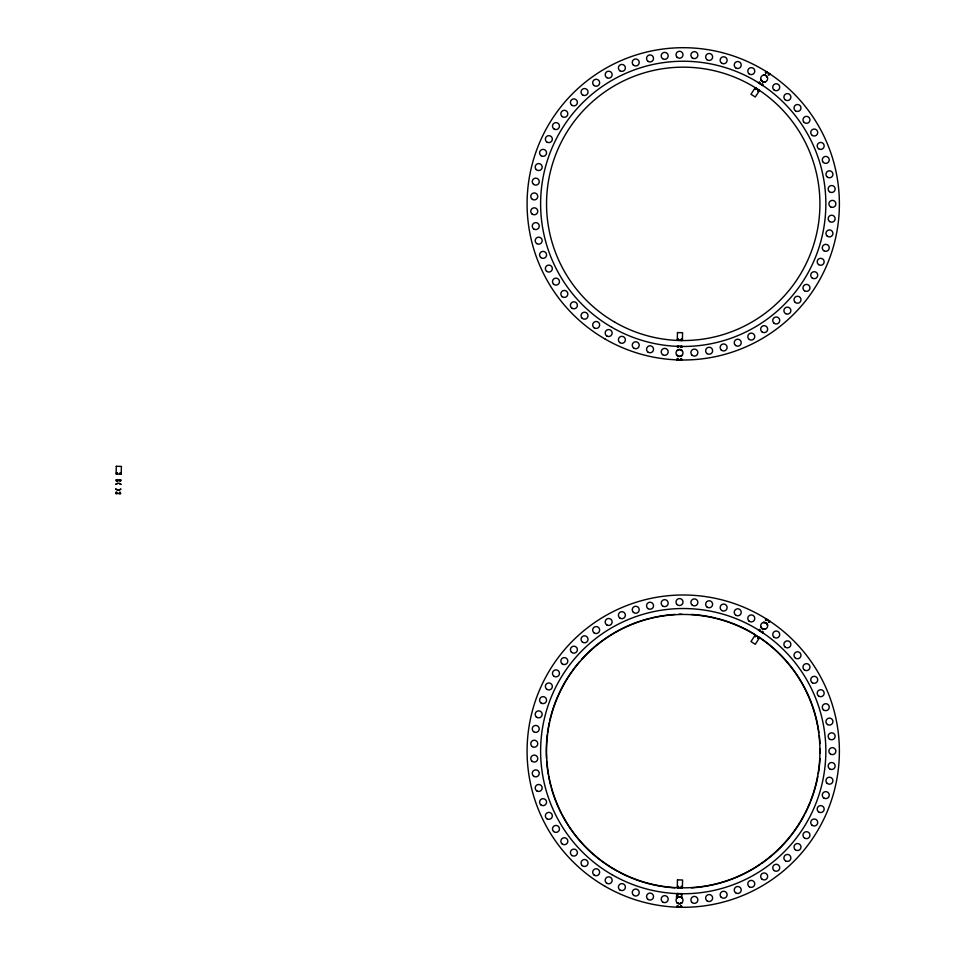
<?xml version="1.0" encoding="UTF-8"?>
<svg xmlns="http://www.w3.org/2000/svg" width="955" height="955" viewBox="0 0 955 955"><rect width="100%" height="100%" fill="white"/><g stroke="black" fill="none" stroke-linecap="round" stroke-linejoin="round"><path stroke-width="1.43" d="M115.949 493.508L115.985 492.267L116.916 492.291L116.88 493.58M116.283 479.971L116.259 480.986L117.202 481.01L117.226 480.043M116.438 474.05L116.462 472.809L117.405 472.832L117.37 474.122M116.367 493.544L116.391 492.279M116.677 480.998L116.701 479.995M116.844 474.086L116.88 472.809M117.811 481.427L117.835 480.09M119.447 493.639L119.471 492.35L120.414 492.374L120.378 493.616M119.781 480.102L119.757 481.069L120.688 481.093L120.712 480.079M119.924 474.181L119.96 472.892L120.891 472.916L120.867 474.158M119.96 493.628L119.996 492.362M120.282 481.081L120.306 480.09M120.449 474.169L120.485 472.904M677.131 359.796L677.167 358.555L678.098 358.579L678.062 359.868M677.465 346.259L677.441 347.274L678.384 347.298L678.408 346.331M677.62 340.338L677.644 339.097L678.587 339.109L678.551 340.41M677.549 359.832L677.573 358.555M677.859 347.286L677.883 346.283M678.026 340.362L678.062 339.097M680.629 359.928L680.652 358.638L681.595 358.662L681.56 359.904M680.963 346.39L680.939 347.357L681.87 347.381L681.894 346.367M681.106 340.469L681.142 339.18L682.073 339.204L682.049 340.446M681.142 359.916L681.178 358.65M681.464 347.369L681.488 346.379M681.631 340.458L681.667 339.192M682.24 893.641L677.131 893.522C674.708 902.021 679.375 893.964 682.133 897.951M677.214 893.522L676.534 898.428M677.131 907.083L677.167 905.841L678.098 905.865L678.062 907.154M676.904 902.559L677.692 903.239A3.498 3.498 0 0 0 683.016 900.338A3.498 3.498 0 0 0 677.847 897.187L677.107 897.724L677.465 893.546M677.62 887.625L677.644 886.383L678.587 886.407L678.551 887.696M677.549 907.119L677.573 905.853M677.883 893.582L677.37 897.521M678.026 887.661L678.062 886.395M678.408 893.617L678.384 894.584L677.441 894.56M680.629 907.214L680.652 905.925L681.595 905.949L681.56 907.19M680.963 893.677L680.939 894.644L681.87 894.668L681.894 893.653M681.106 887.756L681.142 886.467L682.073 886.491L682.049 887.732M681.142 907.202L681.178 905.937M681.488 893.665L682.049 897.843M681.631 887.744L681.667 886.479M755.477 87.92L754.796 88.97L755.584 89.483L756.288 88.397M758.688 82.954L759.237 82.094L760.025 82.608L759.5 83.419M766.041 71.577L765.361 72.616L766.149 73.129L766.853 72.043M755.154 89.197L755.835 88.135M759.046 83.157L759.583 82.321M765.707 72.843L766.399 71.78M758.437 89.782L757.733 90.868L758.521 91.37L759.201 90.331M761.648 84.804L762.174 83.992L762.961 84.506L762.412 85.353M769.002 73.428L768.298 74.514L769.085 75.027L769.754 73.977M758.175 91.155L758.855 90.08M762.078 85.114L762.615 84.279M768.739 74.8L769.42 73.738M755.477 635.218L754.796 636.257L755.584 636.77L756.288 635.684M758.688 630.24L759.237 629.381L760.025 629.894L759.5 630.706M766.041 618.864L765.361 619.914L766.149 620.416L766.853 619.329M755.154 636.484L755.835 635.421M759.046 630.443L759.583 629.608M765.707 620.129L766.399 619.067M758.437 637.069L757.733 638.155L758.521 638.668L759.201 637.618M761.648 632.091L762.174 631.279L762.961 631.792L762.412 632.64M769.002 620.714L768.298 621.801L769.085 622.314L769.754 621.263M758.175 638.441L758.855 637.379M762.078 632.401L762.615 631.565M768.739 622.087L769.42 621.025M115.842 484.257L118.42 483.182L120.951 484.376M115.722 488.984L118.253 490.178L120.831 489.103M677.023 350.533L679.602 349.47L682.133 350.664M676.904 355.272L679.435 356.466L682.013 355.391M677.668 903.239L678.528 903.609L676.988 902.666L679.435 903.752L682.013 902.678M681.225 903.323L680.342 903.657L681.93 902.785M115.925 484.149L117.513 483.278M120.748 489.211L119.16 490.082M677.107 350.425L678.695 349.566M681.93 355.499L680.342 356.37M763.296 75.182C765.755 73.38 769.05 80.268 766.758 76.209M760.729 79.158L762.257 81.497L765.027 81.939M763.296 622.481L766.065 622.911L767.593 625.25M760.729 626.444L762.257 628.784L765.027 629.226M678.945 896.829L677.847 897.187A3.498 3.498 0 0 0 677.692 903.239M763.427 75.147L765.23 75.23M764.895 81.975L763.093 81.891M763.427 622.433L765.23 622.517M764.895 629.273L763.093 629.178M682.24 346.355L677.131 346.235M681.906 359.892L676.797 359.772M121.058 480.067L115.949 479.947M120.724 493.616L115.615 493.484M681.906 907.19L676.797 907.059M680.27 896.864L681.369 897.27M680.509 349.614L682.049 350.557M678.528 356.322L676.988 355.379M119.327 483.326L120.867 484.269M117.346 490.034L115.806 489.091M765.743 71.398L770.04 74.18M758.389 82.775L762.687 85.556M765.743 618.697L770.04 621.466M758.389 630.073L762.687 632.843M767.271 624.248L767.581 625.107M767.295 624.272L766.758 623.508M761.565 80.912L760.741 79.301M761.565 628.199L760.741 626.587M819.987 758.652A136.959 136.959 0 0 1 818.34 773.586M817.874 776.272A136.959 136.959 0 0 1 815.439 786.92M815.081 788.233A136.959 136.959 0 0 1 810.723 801.185M810.222 802.451A136.959 136.959 0 0 1 805.113 813.624M804.48 814.842A136.959 136.959 0 0 1 761.517 863.535M760.383 864.299A136.959 136.959 0 0 1 691.432 887.864M675.042 887.864A136.959 136.959 0 0 1 618.936 872.07M617.742 871.426A136.959 136.959 0 0 1 606.091 864.299M604.957 863.535A136.959 136.959 0 0 1 568.929 826.588M568.189 825.454A136.959 136.959 0 0 1 561.994 814.842M561.361 813.624A136.959 136.959 0 0 1 556.252 802.451M555.75 801.185A136.959 136.959 0 0 1 551.393 788.233M551.035 786.92A136.959 136.959 0 0 1 548.6 776.272M548.361 774.923A136.959 136.959 0 0 1 546.666 761.374M546.487 758.652A136.959 136.959 0 0 1 547.346 734.12M547.513 732.76A136.959 136.959 0 0 1 549.412 722.004M549.71 720.667A136.959 136.959 0 0 1 557.839 696.064M558.4 694.81A136.959 136.959 0 0 1 572.033 671.198M572.833 670.088A136.959 136.959 0 0 1 579.649 661.552M581.452 659.499A136.959 136.959 0 0 1 649.436 618.422M650.761 618.088A136.959 136.959 0 0 1 675.042 614.435M679.136 614.244A136.959 136.959 0 0 1 681.87 614.196M691.42 614.435A136.959 136.959 0 0 1 715.713 618.088M717.038 618.422A136.959 136.959 0 0 1 754.653 634.275M759.249 637.224A136.959 136.959 0 0 1 818.96 732.76M819.295 735.469A136.959 136.959 0 0 1 819.987 743.635M820.178 749.09A136.959 136.959 0 0 1 820.178 753.197M116.283 466.291L116.092 474.026L121.201 474.146L121.404 466.41L116.283 466.291M677.465 332.579L677.274 340.314L682.383 340.434L682.586 332.698L677.465 332.579M677.465 879.865L677.274 887.601L682.383 887.732L682.586 879.997L677.465 879.865M755.178 87.753L750.976 94.258L755.274 97.028L759.476 90.522L755.178 87.753M755.178 635.039L750.976 641.545L755.274 644.315L759.476 637.821L755.178 635.039M830.647 754.175A3.498 3.498 0 0 0 835.888 751.143A3.498 3.498 0 0 0 830.647 748.111A3.498 3.498 0 0 0 830.647 754.175M829.609 768.835A3.498 3.498 0 0 0 835.136 766.34A3.498 3.498 0 0 0 830.217 762.806A3.498 3.498 0 0 0 829.609 768.835M827.126 783.327A3.498 3.498 0 0 0 832.867 781.393A3.498 3.498 0 0 0 828.319 777.382A3.498 3.498 0 0 0 827.126 783.327M823.902 798.07A3.498 3.498 0 0 0 829.262 795.24A3.498 3.498 0 0 0 824.129 792.017A3.498 3.498 0 0 0 823.902 798.07M829.441 739.003A3.498 3.498 0 0 0 835.1 736.854A3.498 3.498 0 0 0 830.42 733.022A3.498 3.498 0 0 0 829.441 739.003M774.051 637.26A3.498 3.498 0 0 0 779.698 635.051A3.498 3.498 0 0 0 774.959 631.267A3.498 3.498 0 0 0 774.051 637.26M762.257 628.784A3.498 3.498 0 0 0 767.653 626.026A3.498 3.498 0 0 0 762.567 622.732A3.498 3.498 0 0 0 762.257 628.784M748.935 621.013A3.498 3.498 0 0 0 754.701 619.15A3.498 3.498 0 0 0 750.212 615.08A3.498 3.498 0 0 0 748.935 621.013M749.389 886.813A3.498 3.498 0 0 0 754.772 884.043A3.498 3.498 0 0 0 749.687 880.761A3.498 3.498 0 0 0 749.389 886.813M735.648 615.115A3.498 3.498 0 0 0 741.211 612.692A3.498 3.498 0 0 0 736.329 609.087A3.498 3.498 0 0 0 735.648 615.115M721.849 610.567A3.498 3.498 0 0 0 727.137 607.607A3.498 3.498 0 0 0 721.92 604.515A3.498 3.498 0 0 0 721.849 610.567M706.891 606.938A3.498 3.498 0 0 0 712.585 604.861A3.498 3.498 0 0 0 707.942 600.97A3.498 3.498 0 0 0 706.891 606.938M692.411 605.291A3.498 3.498 0 0 0 697.878 602.665A3.498 3.498 0 0 0 692.864 599.251A3.498 3.498 0 0 0 692.411 605.291M677.107 604.575A3.498 3.498 0 0 0 682.921 602.856A3.498 3.498 0 0 0 678.528 598.678A3.498 3.498 0 0 0 677.107 604.575M662.543 605.912A3.498 3.498 0 0 0 668.154 603.62A3.498 3.498 0 0 0 663.367 599.907A3.498 3.498 0 0 0 662.543 605.912M648.182 608.693A3.498 3.498 0 0 0 653.542 605.864A3.498 3.498 0 0 0 648.409 602.629A3.498 3.498 0 0 0 648.182 608.693M761.815 879.03A3.498 3.498 0 0 0 767.581 877.179A3.498 3.498 0 0 0 763.093 873.109A3.498 3.498 0 0 0 761.815 879.03M774.159 870.578A3.498 3.498 0 0 0 779.71 868.155A3.498 3.498 0 0 0 774.839 864.55A3.498 3.498 0 0 0 774.159 870.578M785.595 860.933A3.498 3.498 0 0 0 790.883 857.96A3.498 3.498 0 0 0 785.667 854.868A3.498 3.498 0 0 0 785.595 860.933M795.252 849.699A3.498 3.498 0 0 0 800.947 847.622A3.498 3.498 0 0 0 796.303 843.731A3.498 3.498 0 0 0 795.252 849.699M804.504 838.06A3.498 3.498 0 0 0 809.959 835.434A3.498 3.498 0 0 0 804.958 832.02A3.498 3.498 0 0 0 804.504 838.06M811.822 825.013A3.498 3.498 0 0 0 817.635 823.306A3.498 3.498 0 0 0 813.242 819.127A3.498 3.498 0 0 0 811.822 825.013M818.53 811.846A3.498 3.498 0 0 0 824.141 809.565A3.498 3.498 0 0 0 819.366 805.841A3.498 3.498 0 0 0 818.53 811.846M827.496 724.511A3.498 3.498 0 0 0 832.927 721.813A3.498 3.498 0 0 0 827.878 718.458A3.498 3.498 0 0 0 827.496 724.511M823.389 709.744A3.498 3.498 0 0 0 829.179 707.953A3.498 3.498 0 0 0 824.738 703.835A3.498 3.498 0 0 0 823.389 709.744M818.566 695.992A3.498 3.498 0 0 0 824.153 693.64A3.498 3.498 0 0 0 819.318 689.988A3.498 3.498 0 0 0 818.566 695.992M812.407 682.801A3.498 3.498 0 0 0 817.731 679.9A3.498 3.498 0 0 0 812.562 676.737A3.498 3.498 0 0 0 812.407 682.801M804.194 669.777A3.498 3.498 0 0 0 809.912 667.772A3.498 3.498 0 0 0 805.316 663.821A3.498 3.498 0 0 0 804.194 669.777M795.491 658.138A3.498 3.498 0 0 0 800.982 655.572A3.498 3.498 0 0 0 796.016 652.098A3.498 3.498 0 0 0 795.491 658.138M784.938 646.869A3.498 3.498 0 0 0 790.776 645.234A3.498 3.498 0 0 0 786.431 640.996A3.498 3.498 0 0 0 784.938 646.869M721.192 897.234A3.498 3.498 0 0 0 727.03 895.587A3.498 3.498 0 0 0 722.684 891.361A3.498 3.498 0 0 0 721.192 897.234M735.553 892.722A3.498 3.498 0 0 0 741.187 890.514A3.498 3.498 0 0 0 736.448 886.729A3.498 3.498 0 0 0 735.553 892.722M662.579 901.938A3.498 3.498 0 0 0 668.166 899.574A3.498 3.498 0 0 0 663.331 895.921A3.498 3.498 0 0 0 662.579 901.938M605.16 886.383A156.154 156.154 0 0 0 839.385 751.143A156.154 156.154 0 0 0 605.16 615.915A156.154 156.154 0 0 0 605.16 886.383M692.1 902.535A3.498 3.498 0 0 0 697.818 900.529A3.498 3.498 0 0 0 693.223 896.578A3.498 3.498 0 0 0 692.1 902.535M707.13 900.899A3.498 3.498 0 0 0 712.621 898.345A3.498 3.498 0 0 0 707.655 894.859A3.498 3.498 0 0 0 707.13 900.899M633.416 612.382A3.498 3.498 0 0 0 639.158 610.448A3.498 3.498 0 0 0 634.621 606.437A3.498 3.498 0 0 0 633.416 612.382M619.843 618.028A3.498 3.498 0 0 0 625.37 615.533A3.498 3.498 0 0 0 620.452 612A3.498 3.498 0 0 0 619.843 618.028M606.914 625A3.498 3.498 0 0 0 612.155 621.968A3.498 3.498 0 0 0 606.914 618.936A3.498 3.498 0 0 0 606.914 625M593.95 632.747A3.498 3.498 0 0 0 599.621 630.598A3.498 3.498 0 0 0 594.929 626.766A3.498 3.498 0 0 0 593.95 632.747M582.61 642.226A3.498 3.498 0 0 0 588.029 639.528A3.498 3.498 0 0 0 582.98 636.173A3.498 3.498 0 0 0 582.61 642.226M571.52 652.253A3.498 3.498 0 0 0 577.309 650.474A3.498 3.498 0 0 0 572.869 646.344A3.498 3.498 0 0 0 571.52 652.253M562.232 663.868A3.498 3.498 0 0 0 567.807 661.517A3.498 3.498 0 0 0 562.984 657.864A3.498 3.498 0 0 0 562.232 663.868M554.139 676.355A3.498 3.498 0 0 0 559.463 673.454A3.498 3.498 0 0 0 554.294 670.291A3.498 3.498 0 0 0 554.139 676.355M546.57 689.08A3.498 3.498 0 0 0 552.288 687.075A3.498 3.498 0 0 0 547.693 683.123A3.498 3.498 0 0 0 546.57 689.08M541.067 702.999A3.498 3.498 0 0 0 546.558 700.433A3.498 3.498 0 0 0 541.592 696.959A3.498 3.498 0 0 0 541.067 702.999M536.244 716.847A3.498 3.498 0 0 0 542.082 715.2A3.498 3.498 0 0 0 537.749 710.974A3.498 3.498 0 0 0 536.244 716.847M533.57 731.649A3.498 3.498 0 0 0 539.205 729.441A3.498 3.498 0 0 0 534.466 725.657A3.498 3.498 0 0 0 533.57 731.649M532.365 746.643A3.498 3.498 0 0 0 537.761 743.885A3.498 3.498 0 0 0 532.675 740.591A3.498 3.498 0 0 0 532.365 746.643M531.923 761.171A3.498 3.498 0 0 0 537.689 759.321A3.498 3.498 0 0 0 533.188 755.25A3.498 3.498 0 0 0 531.923 761.171M533.666 776.188A3.498 3.498 0 0 0 539.229 773.765A3.498 3.498 0 0 0 534.346 770.172A3.498 3.498 0 0 0 533.666 776.188M536.901 790.955A3.498 3.498 0 0 0 542.189 787.994A3.498 3.498 0 0 0 536.985 784.903A3.498 3.498 0 0 0 536.901 790.955M540.828 804.838A3.498 3.498 0 0 0 546.523 802.761A3.498 3.498 0 0 0 541.879 798.869A3.498 3.498 0 0 0 540.828 804.838M546.881 818.757A3.498 3.498 0 0 0 552.336 816.119A3.498 3.498 0 0 0 547.334 812.705A3.498 3.498 0 0 0 546.881 818.757M553.554 831.459A3.498 3.498 0 0 0 559.367 829.74A3.498 3.498 0 0 0 554.974 825.562A3.498 3.498 0 0 0 553.554 831.459M562.197 843.969A3.498 3.498 0 0 0 567.807 841.689A3.498 3.498 0 0 0 563.02 837.965A3.498 3.498 0 0 0 562.197 843.969M572.033 855.561A3.498 3.498 0 0 0 577.393 852.731A3.498 3.498 0 0 0 572.26 849.508A3.498 3.498 0 0 0 572.033 855.561M582.228 865.6A3.498 3.498 0 0 0 587.97 863.678A3.498 3.498 0 0 0 583.433 859.667A3.498 3.498 0 0 0 582.228 865.6M594.129 875.09A3.498 3.498 0 0 0 599.644 872.595A3.498 3.498 0 0 0 594.726 869.062A3.498 3.498 0 0 0 594.129 875.09M606.914 883.351A3.498 3.498 0 0 0 612.155 880.319A3.498 3.498 0 0 0 606.914 877.287A3.498 3.498 0 0 0 606.914 883.351M619.676 889.809A3.498 3.498 0 0 0 625.346 887.661A3.498 3.498 0 0 0 620.654 883.829A3.498 3.498 0 0 0 619.676 889.809M633.798 895.444A3.498 3.498 0 0 0 639.229 892.758A3.498 3.498 0 0 0 634.18 889.403A3.498 3.498 0 0 0 633.798 895.444M647.669 899.121A3.498 3.498 0 0 0 653.459 897.342A3.498 3.498 0 0 0 649.018 893.223A3.498 3.498 0 0 0 647.669 899.121M611.928 874.649A142.605 142.605 0 0 0 825.848 751.143A142.605 142.605 0 0 0 611.928 627.638A142.605 142.605 0 0 0 611.928 874.649M614.889 869.516A136.684 136.684 0 0 0 819.927 751.143A136.684 136.684 0 0 0 614.889 632.771A136.684 136.684 0 0 0 614.889 869.516M605.16 339.085A156.154 156.154 0 0 0 839.385 203.857A156.154 156.154 0 0 0 605.16 68.617A156.154 156.154 0 0 0 605.16 339.085M611.928 327.362A142.605 142.605 0 0 0 825.848 203.857A142.605 142.605 0 0 0 611.928 80.351A142.605 142.605 0 0 0 611.928 327.362M614.889 322.229A136.684 136.684 0 0 0 819.927 203.857A136.684 136.684 0 0 0 614.889 85.484A136.684 136.684 0 0 0 614.889 322.229M662.579 354.639A3.498 3.498 0 0 0 668.166 352.288A3.498 3.498 0 0 0 663.331 348.635A3.498 3.498 0 0 0 662.579 354.639M677.692 355.952A3.498 3.498 0 0 0 683.016 353.052A3.498 3.498 0 0 0 677.847 349.888A3.498 3.498 0 0 0 677.692 355.952M692.1 355.248A3.498 3.498 0 0 0 697.818 353.243A3.498 3.498 0 0 0 693.223 349.291A3.498 3.498 0 0 0 692.1 355.248M707.13 353.613A3.498 3.498 0 0 0 712.621 351.046A3.498 3.498 0 0 0 707.655 347.572A3.498 3.498 0 0 0 707.13 353.613M721.192 349.936A3.498 3.498 0 0 0 727.03 348.3A3.498 3.498 0 0 0 722.684 344.075A3.498 3.498 0 0 0 721.192 349.936M735.553 345.435A3.498 3.498 0 0 0 741.187 343.227A3.498 3.498 0 0 0 736.448 339.443A3.498 3.498 0 0 0 735.553 345.435M749.389 339.526A3.498 3.498 0 0 0 754.772 336.757A3.498 3.498 0 0 0 749.687 333.474A3.498 3.498 0 0 0 749.389 339.526M761.815 331.743A3.498 3.498 0 0 0 767.581 329.881A3.498 3.498 0 0 0 763.093 325.822A3.498 3.498 0 0 0 761.815 331.743M774.159 323.291A3.498 3.498 0 0 0 779.71 320.868A3.498 3.498 0 0 0 774.839 317.263A3.498 3.498 0 0 0 774.159 323.291M785.595 313.634A3.498 3.498 0 0 0 790.883 310.673A3.498 3.498 0 0 0 785.667 307.582A3.498 3.498 0 0 0 785.595 313.634M795.252 302.413A3.498 3.498 0 0 0 800.947 300.336A3.498 3.498 0 0 0 796.303 296.444A3.498 3.498 0 0 0 795.252 302.413M804.504 290.774A3.498 3.498 0 0 0 809.959 288.135A3.498 3.498 0 0 0 804.958 284.721A3.498 3.498 0 0 0 804.504 290.774M811.822 277.726A3.498 3.498 0 0 0 817.635 276.007A3.498 3.498 0 0 0 813.242 271.829A3.498 3.498 0 0 0 811.822 277.726M818.53 264.559A3.498 3.498 0 0 0 824.141 262.267A3.498 3.498 0 0 0 819.366 258.554A3.498 3.498 0 0 0 818.53 264.559M823.902 250.783A3.498 3.498 0 0 0 829.262 247.954A3.498 3.498 0 0 0 824.129 244.731A3.498 3.498 0 0 0 823.902 250.783M827.126 236.028A3.498 3.498 0 0 0 832.867 234.106A3.498 3.498 0 0 0 828.319 230.095A3.498 3.498 0 0 0 827.126 236.028M829.609 221.548A3.498 3.498 0 0 0 835.136 219.053A3.498 3.498 0 0 0 830.217 215.52A3.498 3.498 0 0 0 829.609 221.548M830.647 206.889A3.498 3.498 0 0 0 835.888 203.857A3.498 3.498 0 0 0 830.647 200.825A3.498 3.498 0 0 0 830.647 206.889M829.441 191.716A3.498 3.498 0 0 0 835.1 189.568A3.498 3.498 0 0 0 830.42 185.736A3.498 3.498 0 0 0 829.441 191.716M827.496 177.212A3.498 3.498 0 0 0 832.927 174.514A3.498 3.498 0 0 0 827.878 171.172A3.498 3.498 0 0 0 827.496 177.212M823.389 162.457A3.498 3.498 0 0 0 829.179 160.667A3.498 3.498 0 0 0 824.738 156.548A3.498 3.498 0 0 0 823.389 162.457M818.566 148.705A3.498 3.498 0 0 0 824.153 146.354A3.498 3.498 0 0 0 819.318 142.689A3.498 3.498 0 0 0 818.566 148.705M812.407 135.503A3.498 3.498 0 0 0 817.731 132.614A3.498 3.498 0 0 0 812.562 129.45A3.498 3.498 0 0 0 812.407 135.503M804.194 122.479A3.498 3.498 0 0 0 809.912 120.485A3.498 3.498 0 0 0 805.316 116.534A3.498 3.498 0 0 0 804.194 122.479M795.491 110.84A3.498 3.498 0 0 0 800.982 108.285A3.498 3.498 0 0 0 796.016 104.811A3.498 3.498 0 0 0 795.491 110.84M784.938 99.583A3.498 3.498 0 0 0 790.776 97.947A3.498 3.498 0 0 0 786.431 93.709A3.498 3.498 0 0 0 784.938 99.583M774.051 89.973A3.498 3.498 0 0 0 779.698 87.764A3.498 3.498 0 0 0 774.959 83.98A3.498 3.498 0 0 0 774.051 89.973M762.257 81.497A3.498 3.498 0 0 0 767.653 78.74A3.498 3.498 0 0 0 762.567 75.445A3.498 3.498 0 0 0 762.257 81.497M748.935 73.714A3.498 3.498 0 0 0 754.701 71.864A3.498 3.498 0 0 0 750.212 67.793A3.498 3.498 0 0 0 748.935 73.714M735.648 67.829A3.498 3.498 0 0 0 741.211 65.406A3.498 3.498 0 0 0 736.329 61.8A3.498 3.498 0 0 0 735.648 67.829M721.849 63.281A3.498 3.498 0 0 0 727.137 60.32A3.498 3.498 0 0 0 721.92 57.216A3.498 3.498 0 0 0 721.849 63.281M706.891 59.64A3.498 3.498 0 0 0 712.585 57.575A3.498 3.498 0 0 0 707.942 53.683A3.498 3.498 0 0 0 706.891 59.64M692.411 58.004A3.498 3.498 0 0 0 697.878 55.378A3.498 3.498 0 0 0 692.864 51.964A3.498 3.498 0 0 0 692.411 58.004M677.107 57.276A3.498 3.498 0 0 0 682.921 55.569A3.498 3.498 0 0 0 678.528 51.391A3.498 3.498 0 0 0 677.107 57.276M662.543 58.613A3.498 3.498 0 0 0 668.154 56.333A3.498 3.498 0 0 0 663.367 52.62A3.498 3.498 0 0 0 662.543 58.613M648.182 61.407A3.498 3.498 0 0 0 653.542 58.565A3.498 3.498 0 0 0 648.409 55.342A3.498 3.498 0 0 0 648.182 61.407M633.416 65.095A3.498 3.498 0 0 0 639.158 63.161A3.498 3.498 0 0 0 634.621 59.15A3.498 3.498 0 0 0 633.416 65.095M619.843 70.742A3.498 3.498 0 0 0 625.37 68.247A3.498 3.498 0 0 0 620.452 64.713A3.498 3.498 0 0 0 619.843 70.742M606.914 77.713A3.498 3.498 0 0 0 612.155 74.681A3.498 3.498 0 0 0 606.914 71.649A3.498 3.498 0 0 0 606.914 77.713M593.95 85.461A3.498 3.498 0 0 0 599.621 83.312A3.498 3.498 0 0 0 594.929 79.48A3.498 3.498 0 0 0 593.95 85.461M582.61 94.939A3.498 3.498 0 0 0 588.029 92.241A3.498 3.498 0 0 0 582.98 88.887A3.498 3.498 0 0 0 582.61 94.939M571.52 104.966A3.498 3.498 0 0 0 577.309 103.188A3.498 3.498 0 0 0 572.869 99.057A3.498 3.498 0 0 0 571.52 104.966M562.232 116.582A3.498 3.498 0 0 0 567.807 114.23A3.498 3.498 0 0 0 562.984 110.565A3.498 3.498 0 0 0 562.232 116.582M554.139 129.068A3.498 3.498 0 0 0 559.463 126.167A3.498 3.498 0 0 0 554.294 123.004A3.498 3.498 0 0 0 554.139 129.068M546.57 141.794A3.498 3.498 0 0 0 552.288 139.788A3.498 3.498 0 0 0 547.693 135.837A3.498 3.498 0 0 0 546.57 141.794M541.067 155.713A3.498 3.498 0 0 0 546.558 153.146A3.498 3.498 0 0 0 541.592 149.672A3.498 3.498 0 0 0 541.067 155.713M536.244 169.56A3.498 3.498 0 0 0 542.082 167.913A3.498 3.498 0 0 0 537.749 163.687A3.498 3.498 0 0 0 536.244 169.56M533.57 184.363A3.498 3.498 0 0 0 539.205 182.142A3.498 3.498 0 0 0 534.466 178.37A3.498 3.498 0 0 0 533.57 184.363M532.365 199.356A3.498 3.498 0 0 0 537.761 196.599A3.498 3.498 0 0 0 532.675 193.304A3.498 3.498 0 0 0 532.365 199.356M531.923 213.884A3.498 3.498 0 0 0 537.689 212.022A3.498 3.498 0 0 0 533.188 207.963A3.498 3.498 0 0 0 531.923 213.884M533.666 228.902A3.498 3.498 0 0 0 539.229 226.478A3.498 3.498 0 0 0 534.346 222.885A3.498 3.498 0 0 0 533.666 228.902M536.901 243.668A3.498 3.498 0 0 0 542.189 240.708A3.498 3.498 0 0 0 536.985 237.604A3.498 3.498 0 0 0 536.901 243.668M540.828 257.552A3.498 3.498 0 0 0 546.523 255.474A3.498 3.498 0 0 0 541.879 251.583A3.498 3.498 0 0 0 540.828 257.552M546.881 271.459A3.498 3.498 0 0 0 552.336 268.832A3.498 3.498 0 0 0 547.334 265.418A3.498 3.498 0 0 0 546.881 271.459M553.554 284.16A3.498 3.498 0 0 0 559.367 282.453A3.498 3.498 0 0 0 554.974 278.275A3.498 3.498 0 0 0 553.554 284.16M562.197 296.683A3.498 3.498 0 0 0 567.807 294.391A3.498 3.498 0 0 0 563.02 290.678A3.498 3.498 0 0 0 562.197 296.683M572.033 308.274A3.498 3.498 0 0 0 577.393 305.433A3.498 3.498 0 0 0 572.26 302.21A3.498 3.498 0 0 0 572.033 308.274M582.228 318.313A3.498 3.498 0 0 0 587.97 316.38A3.498 3.498 0 0 0 583.433 312.369A3.498 3.498 0 0 0 582.228 318.313M594.129 327.804A3.498 3.498 0 0 0 599.644 325.309A3.498 3.498 0 0 0 594.726 321.775A3.498 3.498 0 0 0 594.129 327.804M606.914 336.065A3.498 3.498 0 0 0 612.155 333.032A3.498 3.498 0 0 0 606.914 330A3.498 3.498 0 0 0 606.914 336.065M619.676 342.523A3.498 3.498 0 0 0 625.346 340.374A3.498 3.498 0 0 0 620.654 336.542A3.498 3.498 0 0 0 619.676 342.523M633.798 348.157A3.498 3.498 0 0 0 639.229 345.459A3.498 3.498 0 0 0 634.18 342.117A3.498 3.498 0 0 0 633.798 348.157M647.669 351.834A3.498 3.498 0 0 0 653.459 350.055A3.498 3.498 0 0 0 649.018 345.925A3.498 3.498 0 0 0 647.669 351.834"/></g></svg>
